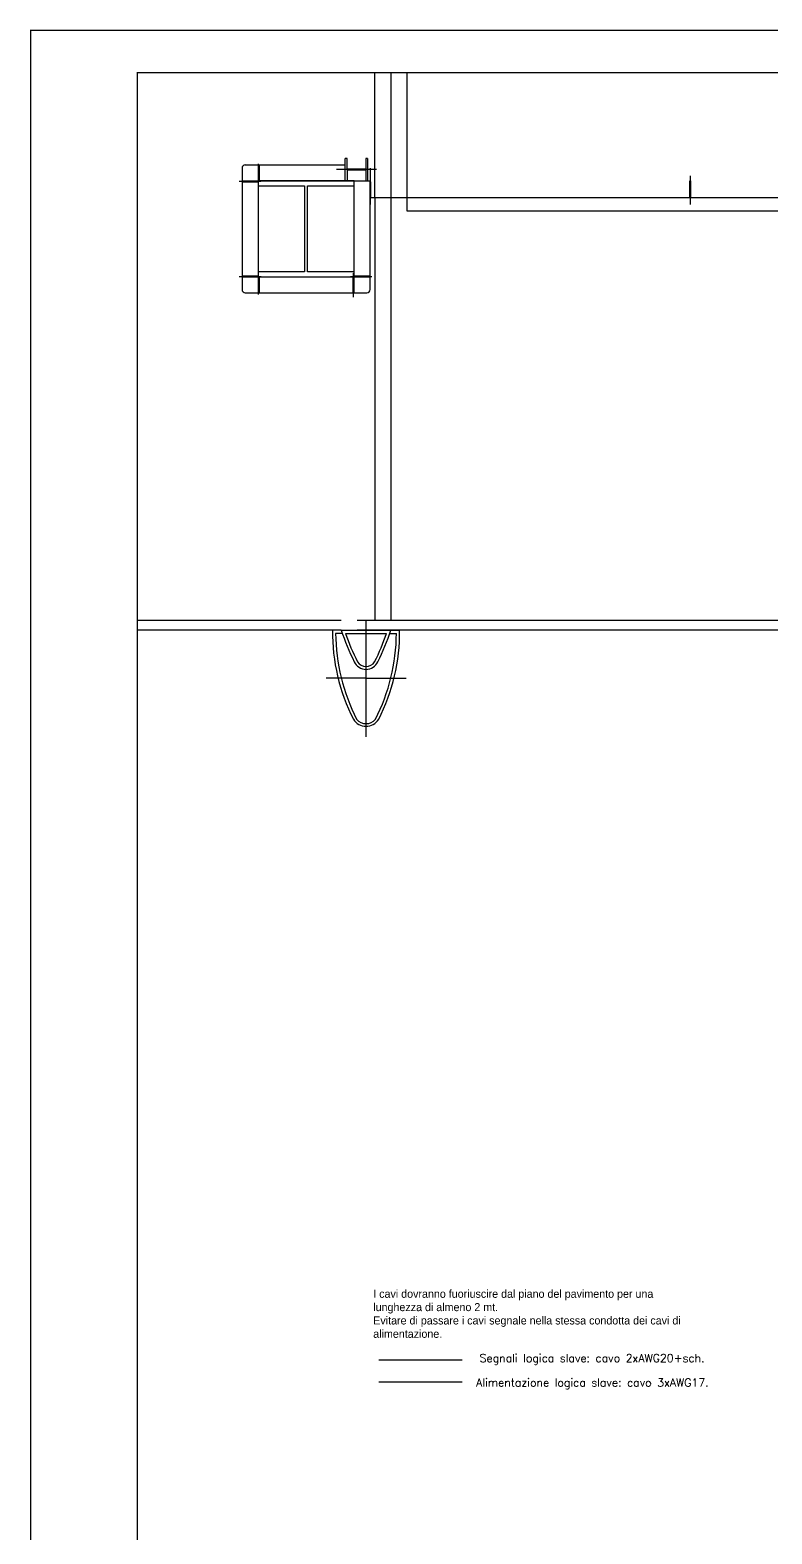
# Model space of a CAD drawing. Header units: metres. Extents: x 51 to 52746, y -259 to 37569.
# Drawn here: x 31743 to 36379, y 28174 to 37569 of the extents above; entities that cross this region are included whole.
import ezdxf

# ---------------------------------------------------------------- set-up
doc = ezdxf.new("R2010")
doc.units = ezdxf.units.M
doc.header["$LTSCALE"] = 500
for name, pattern in [('BORDER', [44.45, 12.7, -6.35, 12.7, -6.35, 0, -6.35]), ('CONTINUA', [0]), ('HIDDEN2', [0.1875, 0.125, -0.0625]), ('PHANTOM', [63.5, 31.75, -6.35, 6.35, -6.35, 6.35, -6.35])]:
    doc.linetypes.add(name, pattern=pattern)
for name, color, linetype in [('_SUP', 8, 'Continuous'), ('AMS_par.riv', 8, 'Continuous'), ('CABLAGGI', 1, 'Continuous'), ('COMMERCIALE', 8, 'Continuous'), ('N murarature blocchi', 252, 'Continuous'), ('N pilastri', 8, 'Continuous'), ('QUOTA', 4, 'Continuous'), ('SCALA-SCALAMOBILE', 8, 'Continuous'), ('WWWW', 252, 'Continuous')]:
    doc.layers.add(name, color=color, linetype=linetype)
doc.styles.add('Romans', font='Romans.shx')

msp = doc.modelspace()

# ---------------------------------------------------------------- linework, layer by layer
at = {"linetype": 'Continuous', "lineweight": -3}
for p, q in [((31742.648, 37569.354), (52742.648, 37569.354)), ((31745.58, 37569.354), (31745.58, 22769.354)), ((31745.58, 37569.354), (31745.58, 22769.354))]:
    msp.add_line(p, q, dxfattribs=at)
at = {"color": 8}
for points in [[(33897.671, 36521.584), (33897.671, 33879.959)], [(33997.671, 36521.584), (33997.671, 33879.959)]]:
    msp.add_lwpolyline(points, dxfattribs=at)
at = {"layer": '_SUP', "color": 8, "linetype": 'CONTINUA'}
for p, q in [((33632.682, 33819.959), (32412.247, 33819.959)), ((36532.682, 33819.959), (34052.682, 33819.959))]:
    msp.add_line(p, q, dxfattribs=at)
msp.add_lwpolyline([(39100.737, 37302.688), (39100.737, 36437.554), (34098.737, 36437.554), (34098.737, 37302.688)], dxfattribs=at)
for centre, major_axis, start_param, end_param in [((34837.951, 33810.114), (-852.282, 852.282), 0.7772302, 1.25597064), ((32847.413, 33810.114), (-852.282, 852.282), 3.45641834, 3.93515878), ((33842.682, 33313.309), (66.009, 66.009), 2.91735582, 4.93662581)]:
    msp.add_ellipse(centre, major_axis=major_axis, ratio=1, start_param=start_param, end_param=end_param, dxfattribs=at)
at = {"layer": 'AMS_par.riv', "color": 8}
for p, q in [((33897.671, 36521.584), (33897.671, 37302.688)), ((33997.671, 37302.688), (33997.671, 36521.584)), ((33867.494, 36707.554), (33867.494, 36627.554)), ((35867.494, 36657.761), (35867.494, 36480.003)), ((35864.494, 36627.554), (35864.494, 36521.584)), ((35870.494, 36627.554), (35870.494, 36521.584)), ((35864.494, 36521.584), (33897.671, 36521.584)), ((37864.494, 36521.584), (35870.494, 36521.584))]:
    msp.add_line(p, q, dxfattribs=at)
at = {"layer": 'CABLAGGI', "linetype": 'BORDER', "lineweight": -3, "ltscale": 0.1}
msp.add_line((33922.17, 29261.231), (34443.956, 29261.231), dxfattribs=at)
at = {"layer": 'CABLAGGI', "color": 40, "linetype": 'PHANTOM', "lineweight": -3, "ltscale": 0.1}
msp.add_line((33922.17, 29123.814), (34443.956, 29123.814), dxfattribs=at)
at = {"layer": 'COMMERCIALE', "color": 8}
for p, q in [((33687.709, 33879.959), (32412.247, 33879.959)), ((45667.601, 33879.959), (33787.709, 33879.959)), ((33687.709, 33819.959), (32412.247, 33819.959)), ((45667.601, 33819.959), (33787.709, 33819.959))]:
    msp.add_line(p, q, dxfattribs=at)
at = {"layer": 'N murarature blocchi', "color": 8}
for p, q in [((33712.69, 36627.554), (33712.69, 36767.553)), ((33724.69, 36767.553), (33712.69, 36767.553)), ((33724.69, 36767.553, 0), (33724.69, 36767.553, 0)), ((33724.69, 36701.054), (33724.69, 36767.553)), ((33724.69, 36767.553, 0), (33724.69, 36767.553, 0)), ((33840.69, 36767.554), (33840.69, 36701.054)), ((33852.69, 36767.553), (33840.69, 36767.553)), ((33852.69, 36767.553), (33852.69, 36627.554)), ((33067.709, 36707.554), (33067.709, 36627.554)), ((33087.709, 36727.554), (33167.709, 36727.554)), ((33167.709, 36727.554), (33167.709, 36627.554)), ((33170.709, 36617.437), (33170.709, 36734.64)), ((33173.709, 36727.554), (33712.69, 36727.554)), ((33173.709, 36727.554), (33173.709, 36627.554)), ((33907.688, 36697.554), (33657.693, 36697.554)), ((33840.69, 36701.054), (33724.69, 36701.054)), ((33840.69, 36694.054), (33724.69, 36694.054)), ((33724.69, 36694.054), (33724.69, 36627.554)), ((33840.69, 36694.054), (33840.69, 36627.554)), ((33867.494, 36657.761), (33867.494, 36480.003)), ((35867.494, 36657.761), (35867.494, 36480.003)), ((33049.12, 36624.554), (33185.246, 36624.554)), ((33067.709, 36627.554), (33167.709, 36627.554)), ((33067.709, 36621.554), (33067.709, 36033.554)), ((33067.709, 36621.554), (33167.709, 36621.554)), ((33167.709, 36627.554), (33167.709, 36596.554)), ((33767.709, 36627.554), (33167.709, 36627.554)), ((33167.709, 36621.554), (33167.709, 36033.554)), ((33167.709, 36596.554), (33458.209, 36596.554)), ((33173.709, 36627.554), (33761.709, 36627.554)), ((33458.209, 36596.554), (33458.209, 36058.554)), ((33477.209, 36596.554), (33767.709, 36596.554)), ((33477.209, 36058.554), (33477.209, 36596.554)), ((33712.69, 36627.554), (33724.69, 36627.554)), ((33767.494, 36033.554), (33767.709, 36627.554)), ((33767.709, 36596.554), (33767.709, 36627.554)), ((33767.709, 36627.554), (33867.494, 36627.554)), ((33840.69, 36627.554), (33852.69, 36627.554)), ((33867.494, 36033.554), (33867.494, 36627.554)), ((33870.494, 36621.584), (33870.494, 36521.584)), ((35864.494, 36627.554), (35864.494, 36521.584)), ((35870.494, 36627.554), (35870.494, 36521.584)), ((35864.494, 36521.584), (33870.494, 36521.584)), ((37864.494, 36521.584), (35870.494, 36521.584)), ((33049.956, 36030.554), (33186.708, 36030.554)), ((33067.709, 36033.554), (33167.709, 36033.554)), ((33067.709, 36027.554), (33067.709, 35947.554)), ((33067.709, 36027.554), (33167.709, 36027.554)), ((33167.209, 36027.554), (33767.209, 36027.554)), ((33167.709, 36058.554), (33167.709, 36027.554)), ((33458.209, 36058.554), (33167.709, 36058.554)), ((33167.709, 36027.554), (33167.709, 35927.554)), ((33167.709, 36027.554), (33767.709, 36027.554)), ((33167.709, 36027.554), (33767.709, 36027.554)), ((33170.709, 35917.049), (33170.709, 36050.256)), ((33173.709, 36027.554), (33173.709, 35927.554)), ((33767.709, 36058.554), (33477.209, 36058.554)), ((33744.803, 36030.554), (33878.026, 36030.554)), ((33761.494, 35927.554), (33761.494, 36027.554)), ((33764.494, 35899.981), (33764.494, 36050.256)), ((33767.494, 36033.554), (33867.494, 36033.554)), ((33767.494, 35927.554), (33767.494, 36027.554)), ((33767.494, 36027.554), (33867.494, 36027.554)), ((33767.709, 36027.554), (33767.709, 36058.554)), ((33867.494, 35947.554), (33867.494, 36027.554)), ((33087.709, 35927.554), (33167.709, 35927.554)), ((33173.709, 35927.554), (33761.494, 35927.554)), ((33767.494, 35927.554), (33847.494, 35927.554))]:
    msp.add_line(p, q, dxfattribs=at)
for centre, major_axis, start_param, end_param in [((33087.709, 36707.554), (-14.142, 14.142), -0.78539816, 0.78539816), ((33087.709, 35947.554), (14.142, 14.142), 2.35619449, 3.92699082), ((33847.494, 35947.554), (-14.142, 14.142), 2.35619449, 3.92699082)]:
    msp.add_ellipse(centre, major_axis=major_axis, ratio=1, start_param=start_param, end_param=end_param, dxfattribs=at)
at = {"layer": 'N pilastri', "color": 8}
for points in [[(33767.709, 36027.554), (33767.709, 36058.554), (33477.209, 36058.554), (33477.209, 36596.554), (33767.709, 36596.554), (33767.709, 36627.554), (33167.709, 36627.554), (33167.709, 36596.554), (33458.209, 36596.554), (33458.209, 36058.554), (33167.709, 36058.554), (33167.709, 36027.554)], [(33167.209, 36027.554), (33767.209, 36027.554)]]:
    msp.add_lwpolyline(points, dxfattribs=at)
at = {"layer": 'QUOTA', "color": 30, "linetype": 'Continuous', "lineweight": -3}
for p, q in [((52475.981, 37302.688), (32409.314, 37302.688)), ((32412.247, 37302.688), (32412.247, 23036.021))]:
    msp.add_line(p, q, dxfattribs=at)
at = {"layer": 'SCALA-SCALAMOBILE', "color": 8, "linetype": 'Continuous'}
for p, q in [((33842.682, 33152.88), (33842.682, 33882.83)), ((33687.709, 33819.959), (33997.655, 33819.959)), ((33714.355, 33799.959), (33971.009, 33799.959)), ((33842.682, 33519.959), (33592.682, 33519.959)), ((33842.682, 33519.959), (34092.682, 33519.959))]:
    msp.add_line(p, q, dxfattribs=at)
at = {"layer": 'SCALA-SCALAMOBILE', "color": 8, "linetype": 'HIDDEN2'}
for p, q in [((33687.709, 33819.959), (33632.682, 33819.959)), ((33694.355, 33799.959), (33652.684, 33799.959)), ((33991.009, 33799.959), (34032.679, 33799.959)), ((33997.655, 33819.959), (34052.682, 33819.959))]:
    msp.add_line(p, q, dxfattribs=at)
at = {"layer": 'WWWW', "color": 8}
for centre, major_axis, start_param, end_param in [((34837.951, 33810.114), (-852.282, 852.282), 0.7772302, 1.25597064), ((34857.951, 33810.114), (-852.282, 852.282), 0.79382364, 1.25597064), ((34977.633, 34237.5), (958.708, 958.708), 2.66924453, 2.82637725), ((34997.633, 34237.5), (-958.708, 958.708), 1.11399272, 1.25558092), ((32687.731, 34237.5), (958.708, 958.708), 5.02760439, 5.16919258), ((32827.413, 33810.114), (-852.282, 852.282), 3.45641834, 3.91856534), ((32707.731, 34237.5), (-958.708, 958.708), 3.45680806, 3.61394078), ((32847.413, 33810.114), (-852.282, 852.282), 3.45641834, 3.93515878), ((33842.682, 33655.896), (57.025, 57.025), 2.77299904, 5.0809826), ((33842.682, 33655.896), (44.464, 44.464), 2.9021208, 4.95186084), ((33842.682, 33313.309), (66.009, 66.009), 2.91735582, 4.93662581), ((33842.682, 33313.309), (54.557, 54.557), 3.05574523, 4.79823641)]:
    msp.add_ellipse(centre, major_axis=major_axis, ratio=1, start_param=start_param, end_param=end_param, dxfattribs=at)

# ---------------------------------------------------------------- texts
at = {"layer": 'CABLAGGI', "color": 5, "lineweight": -3, "char_height": 50, "width": 2009.02819, "attachment_point": 1, "style": 'Romans'}
for s, insert in [('{\\FARROMS.SHX|c0;\\C240;I cavi dovranno fuoriuscire dal piano del pavimento per una lunghezza di almeno 2 mt.\\PEvitare di passare i cavi segnale nella stessa condotta dei cavi di alimentazione.}', (33887.63, 29699.133)), ('{\\C240;Segnali logica slave: cavo 2xAWG20+sch.}', (34552.463, 29297.566)), ('{\\C240;Alimentazione logica slave: cavo 3xAWG17.}', (34530.829, 29144.448))]:
    msp.add_mtext(s, dxfattribs=dict(at, insert=insert))

doc.saveas('drawing.dxf')
